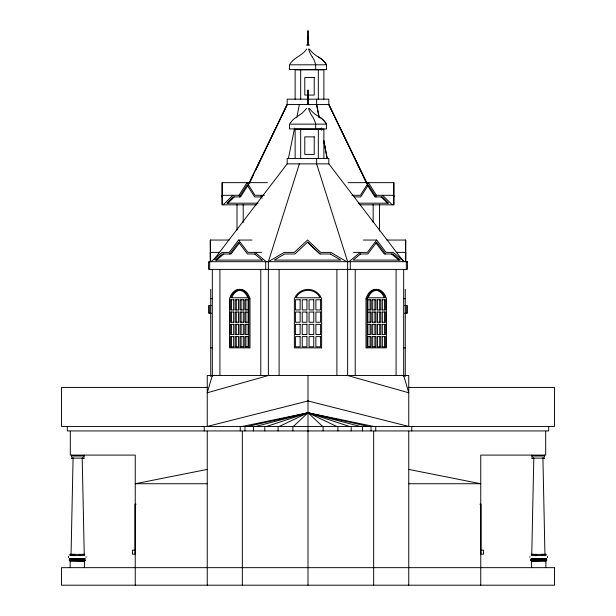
<?xml version="1.0" encoding="UTF-8"?>
<svg xmlns="http://www.w3.org/2000/svg" width="616" height="616" viewBox="0 0 616 616"><rect width="100%" height="100%" fill="white"/><g stroke="black" fill="none" stroke-linecap="round" stroke-linejoin="round"><path stroke-width="0.92" d="M531.639 567.659L531.546 560.868M531.631 559.443L531.631 558.727L545.861 558.735L545.861 559.451M531.901 456.895L531.901 455.093M533.256 558.735L530.977 558.489L532.024 558.489M544.498 456.895L544.498 455.093M545.861 567.659L545.953 560.876M210.264 261.677L210.287 252.391L219.712 252.391M229.144 240.048L210.325 240.048L210.387 260.083M222.168 182.644L222.145 196.935L222.168 182.644L267.436 182.644M393.778 204.82L393.832 182.644L348.04 182.644M405.605 261.677L405.675 240.048L386.856 240.048M80.303 554.369L71.056 554.362L73.088 457.981M533.803 457.981L531.762 554.362L532.409 554.369M86.094 557.326L86.094 556.687M529.906 556.687L529.906 557.326M288.45 158.266L294.587 128.105M296.696 117.733L299.376 104.543M84.361 567.659L84.454 560.876M85.139 560.075L85.023 560.483L69.477 560.491L69.362 560.075L69.477 560.483M546.523 560.483L546.638 560.067L546.523 560.491L530.977 560.491L530.861 560.067M212.328 375.521L207.245 392.792L268.368 375.521L268.368 261.677L299.376 163.864M68.515 556.379L68.515 557.634M547.485 557.634L547.485 556.379M231.809 297.751L232.217 296.612A13.66 9.656 90 0 1 240.348 290.329M368.237 297.751L368.645 296.612A13.66 9.656 -90 0 1 384.908 296.612L385.316 297.751L368.045 297.751M84.654 560.868L84.831 560.483L84.654 560.876L69.677 560.491M546.323 560.491L531.346 560.876L531.169 560.491L531.346 560.868M250.635 180.757L253.538 174.698M255.617 170.363L287.179 104.543L287.179 99.184L328.821 99.184L328.821 104.543L366.612 183.36M249.126 183.36L287.179 104.543L306.083 104.543M248.856 183.514L287.179 104.543M238.985 195.303L247.008 182.644L255.032 195.303L264.318 195.303M239.37 196.935L247.008 184.877L254.647 196.935L261.192 196.935M248.186 184.877L240.54 196.935L233.102 196.935L226.773 203.188L258.065 203.188M289.982 64.01C294.032 57.388 302.541 55.663 306.637 49.041M289.982 123.331L293.008 119.727L295.942 117.356M251.998 240.048L238.592 240.048L229.275 252.391L222.145 252.391L210.957 261.677M229.722 253.985L238.592 242.227L247.463 253.985L255.186 253.985M239.401 242.966L231.085 253.985L222.453 253.985L215.1 260.083L262.485 260.083M404.442 261.677L393.216 252.391L386.063 252.391L376.715 240.048L367.375 252.391L353.538 252.391M214.075 259.382L287.179 163.864L287.179 158.505L328.821 158.505L328.821 163.864L403.673 261.677M306.637 108.362L302.525 112.859L297.551 116.37M223.2 204.82L232.84 195.303M227.951 203.188L234.28 196.935M320.081 253.985L307.515 242.227L294.949 253.985L284.646 253.985L274.236 260.083L340.787 260.083L330.376 253.985M293.347 426.441L308 412.782L373.666 426.441M216.47 260.083L223.816 253.985M69.2 560.075L69.962 559.451L84.546 559.443L85.301 560.075L69.2 560.075L69.962 559.436M530.699 560.075L531.454 559.443L546.038 559.451L546.8 560.067L530.699 560.075L531.454 559.436M348.987 261.677L360.214 252.391M360.522 253.985L353.145 260.083L400.285 260.083L392.916 253.985L384.261 253.985L375.914 242.966M268.368 261.677L284.215 252.391L294.317 252.391L307.546 240.048L320.705 252.391L330.807 252.391L346.654 261.677M279.317 426.441L308 412.782L368.353 426.441M266.613 426.441L308 412.782L360.121 426.441M255.879 426.441L308 412.782L349.387 426.441M247.647 426.441L308 412.782L336.683 426.441M242.334 426.441L308 412.782L322.653 426.441M207.245 469.415L135.243 483.737L207.245 483.737M531.292 555.547L536.736 555.532M546.207 555.555L541.472 555.555M71.056 554.362L69.747 554.362L74.752 554.369M82.636 554.369L84.238 554.362L82.198 457.981M69.793 555.555L71.756 555.532M542.912 457.981L544.944 554.362L543.828 554.369M531.847 554.362L531.246 554.362L536.197 554.369M70.524 558.489L69.485 558.489L85.023 558.489L83.976 558.489M307.692 36.752L308.308 36.752M307.692 37.414L308.308 37.414M307.692 38.053L308.308 38.053M307.692 38.716L308.308 38.716M306.452 45.014L309.548 45.014M307.692 96.073L308.308 96.073M307.692 96.735L308.308 96.735M307.692 97.374L308.308 97.374M307.692 98.044L308.308 98.044M306.452 104.343L309.548 104.343M309.917 104.543L328.821 104.543L367.144 183.514M287.179 163.864L328.821 163.864M239.339 195.303L222.13 195.303L222.106 204.82L256.533 204.82M352.013 195.303L360.345 195.303L368.399 182.644L376.445 195.303M375.683 195.303L393.817 195.303L393.894 204.82L359.798 204.82M354.169 196.935L360.73 196.935L368.399 184.877L376.06 196.935M358.25 203.188L388.704 203.188L382.351 196.935L374.89 196.935L367.221 184.877M363.355 240.048L376.715 240.048M261.738 252.391L247.901 252.391L238.592 240.048M396.227 252.391L405.713 252.391L405.736 261.677M210.372 253.985L210.325 240.048M330.376 253.985L320.074 253.985L307.515 242.227M360.075 253.985L367.821 253.985L376.715 242.227L385.616 253.985M405.628 253.985L405.613 260.083M247.955 297.751L230.684 297.751L231.092 296.612A13.66 9.656 90 0 1 247.355 296.612L247.763 297.751M210.741 298.698L212.328 298.698M248.864 298.698L249.98 298.698L249.98 347.863L229.591 347.863L229.591 298.698A14.615 10.333 90 0 1 239.224 289.374A14.615 10.333 90 0 1 248.864 298.698L248.864 347.863M366.02 298.698L367.136 298.698A14.615 10.333 -90 0 1 376.776 289.374A14.615 10.333 -90 0 1 386.409 298.698L386.409 347.863L366.02 347.863L366.02 298.698A14.615 10.333 -90 0 1 379.679 290.529M403.673 298.698L405.259 298.698M233.957 299.753L230.338 299.753L230.338 309.94L233.957 309.94M238.769 299.753L235.15 299.753L235.15 309.94L238.769 309.94M243.59 299.753L239.97 299.753L239.97 309.94L243.59 309.94M248.402 299.753L244.791 299.753L244.791 309.94L248.402 309.94M367.598 299.753L371.209 299.753L371.209 309.94L367.598 309.94M372.411 299.753L376.03 299.753L376.03 309.94L372.411 309.94M377.231 299.753L380.85 299.753L380.85 309.94L377.231 309.94M382.043 299.753L385.662 299.753L385.662 309.94L382.043 309.94M211.388 305.513L208.57 305.513L208.57 313.236L211.388 313.236M404.612 305.513L407.43 305.513L407.43 313.236L404.612 313.236M233.957 312.043L230.338 312.043L230.338 322.23L233.957 322.23M238.769 312.043L235.15 312.043L235.15 322.23L238.769 322.23M243.59 312.043L239.97 312.043L239.97 322.23L243.59 322.23M248.402 312.043L244.791 312.043L244.791 322.23L248.402 322.23M367.598 312.043L371.209 312.043L371.209 322.23L367.598 322.23M372.411 312.043L376.03 312.043L376.03 322.23L372.411 322.23M377.231 312.043L380.85 312.043L380.85 322.23L377.231 322.23M382.043 312.043L385.662 312.043L385.662 322.23L382.043 322.23M233.957 324.332L230.338 324.332L230.338 334.519L233.957 334.519M238.769 324.332L235.15 324.332L235.15 334.519L238.769 334.519M243.59 324.332L239.97 324.332L239.97 334.519L243.59 334.519M248.402 324.332L244.791 324.332L244.791 334.519L248.402 334.519M367.598 324.332L371.209 324.332L371.209 334.519L367.598 334.519M372.411 324.332L376.03 324.332L376.03 334.519L372.411 334.519M377.231 324.332L380.85 324.332L380.85 334.519L377.231 334.519M382.043 324.332L385.662 324.332L385.662 334.519L382.043 334.519M233.957 336.621L230.338 336.621L230.338 346.808L233.957 346.808M238.769 336.621L235.15 336.621L235.15 346.808L238.769 346.808M243.59 336.621L239.97 336.621L239.97 346.808L243.59 346.808M248.402 336.621L244.791 336.621L244.791 346.808L248.402 346.808M367.598 336.621L371.209 336.621L371.209 346.808L367.598 346.808M372.411 336.621L376.03 336.621L376.03 346.808L372.411 346.808M377.231 336.621L380.85 336.621L380.85 346.808L377.231 346.808M382.043 336.621L385.662 336.621L385.662 346.808L382.043 346.808M210.741 347.863L212.328 347.863M403.673 347.863L405.259 347.863M207.245 387.418L61.508 387.418L61.508 426.441L554.492 426.441L554.492 387.418L408.755 387.418M71.502 456.002L84.099 456.002M531.901 456.002L544.498 456.002M73.419 458.135L71.572 458.135L84.169 458.135L82.321 458.135M533.679 458.135L531.831 458.135L544.428 458.135L542.581 458.135M408.755 483.737L480.757 483.737L408.755 469.415M136.097 504.219L134.996 504.219L134.996 554.169L132.471 554.169L132.471 550.188L135.605 550.188M479.903 504.219L481.004 504.219L481.004 554.169L483.529 554.169L483.529 550.188L480.395 550.188M79.803 554.369L84.754 554.362L84.153 554.362M535.697 554.369L543.197 554.369M541.248 554.369L546.253 554.362L544.944 554.362M79.264 555.532L84.708 555.547M73.366 555.532L80.303 555.555M535.697 555.555L542.634 555.532M71.371 555.555L74.528 555.555M533.256 558.496L546.515 558.489L545.476 558.489M70.047 560.868L70.139 561.307L84.353 561.307M531.647 561.307L545.861 561.307M532.655 554.369L534.01 554.369M391.553 253.985L398.929 260.083M546.038 559.451L546.8 560.075M255.032 252.391L266.22 261.677M254.731 253.985L262.077 260.083M382.613 195.303L392.284 204.82M381.173 196.935L387.533 203.188M261.176 195.303L262.462 196.573M260.915 196.935L262.177 198.183M328.821 104.543L366.874 183.36M384.192 297.751L383.783 296.612A13.66 9.656 -90 0 0 375.652 290.329M403.673 375.521L408.755 392.792L347.632 375.521L347.632 261.677L316.624 163.864L316.624 158.505M325.055 146.015L325.44 147.894M316.624 99.184L316.624 104.543L319.234 117.733M321.283 128.105L321.652 129.991M323.7 140.356L327.242 158.266M316.624 104.543L319.204 117.733M321.229 128.105L321.59 129.991M323.616 140.356L327.111 158.266M222.199 195.303L222.222 204.82M405.675 240.048L405.69 253.985M393.832 182.644L393.855 196.935M548.702 426.441L548.702 430.93L67.298 430.93L67.298 426.441M545.691 431.215L545.691 455.093L480.757 455.093L480.757 585.2M411.773 426.441L411.773 430.93M408.755 431.215L408.755 585.2M406.329 261.677L406.329 269.4M406.329 305.513L406.329 313.236M405.259 289.374L405.259 376.507M403.673 269.4L403.673 376.338M396.088 269.4L396.088 375.521M384.546 299.753L384.546 309.94M384.546 312.043L384.546 322.23M384.546 324.332L384.546 334.519M384.546 336.621L384.546 346.808M382.336 299.753L382.336 309.94M382.336 312.043L382.336 322.23M382.336 324.332L382.336 334.519M382.336 336.621L382.336 346.808M379.726 299.753L379.726 309.94M379.726 312.043L379.726 322.23M379.726 324.332L379.726 334.519M379.726 336.621L379.726 346.808M379.495 204.266L379.495 231.008M377.516 299.753L377.516 309.94M377.516 312.043L377.516 322.23M377.516 324.332L377.516 334.519M377.516 336.621L377.516 346.808M375.729 426.441L375.729 430.93M374.905 299.753L374.905 309.94M374.905 312.043L374.905 322.23M374.905 324.332L374.905 334.519M374.905 336.621L374.905 346.808M373.666 431.246L373.666 585.2M373.157 204.266L373.157 222.415M372.703 299.753L372.703 309.94M372.703 312.043L372.703 322.23M372.703 324.332L372.703 334.519M372.703 336.621L372.703 346.808M371.04 426.441L371.04 430.93M370.093 299.753L370.093 309.94M370.093 312.043L370.093 322.23M370.093 324.332L370.093 334.519M370.093 336.621L370.093 346.808M367.883 299.753L367.883 309.94M367.883 312.043L367.883 322.23M367.883 324.332L367.883 334.519M367.883 336.621L367.883 346.808M367.136 298.698L367.136 347.863M362.424 426.441L362.424 430.93M355.216 269.4L355.216 375.521M351.189 426.441L351.189 430.93M350.288 261.677L350.288 269.4M337.899 426.441L337.899 430.93M336.898 269.4L336.898 375.521M323.885 99.184L323.885 69.87L295.133 69.87L295.133 99.184M323.885 158.505L323.885 129.191L295.133 129.191L295.133 158.505M323.107 426.441L323.107 430.93M318.333 69.87L318.333 99.184M318.333 129.191L318.333 158.505M315.677 69.577L315.677 64.803A23.092 8.84 -90 0 0 312.327 57.072M315.677 124.132L315.677 128.898M308.308 45.007L308.308 30.8L307.692 30.8L307.692 45.007M308.308 104.335L308.308 90.129L307.692 90.129L307.692 104.335M308 375.521L308 430.93M308 431.246L308 585.2M300.685 69.87L300.685 99.184M300.685 129.191L300.685 158.505M292.893 426.441L292.893 430.93M279.102 269.4L279.102 375.521M278.101 426.441L278.101 430.93M265.712 261.677L265.712 269.4M264.811 426.441L264.811 430.93M260.784 269.4L260.784 375.521M253.576 426.441L253.576 430.93M248.117 299.753L248.117 309.94M248.117 312.043L248.117 322.23M248.117 324.332L248.117 334.519M248.117 336.621L248.117 346.808M245.907 299.753L245.907 309.94M245.907 312.043L245.907 322.23M245.907 324.332L245.907 334.519M245.907 336.621L245.907 346.808M244.96 426.441L244.96 430.93M243.297 299.753L243.297 309.94M243.297 312.043L243.297 322.23M243.297 324.332L243.297 334.519M243.297 336.621L243.297 346.808M243.205 204.266L243.205 222.415M242.334 431.246L242.334 585.2M241.095 299.753L241.095 309.94M241.095 312.043L241.095 322.23M241.095 324.332L241.095 334.519M241.095 336.621L241.095 346.808M240.271 426.441L240.271 430.93M238.484 299.753L238.484 309.94M238.484 312.043L238.484 322.23M238.484 324.332L238.484 334.519M238.484 336.621L238.484 346.808M237.014 204.266L237.014 230.053M236.275 299.753L236.275 309.94M236.275 312.043L236.275 322.23M236.275 324.332L236.275 334.519M236.275 336.621L236.275 346.808M233.664 299.753L233.664 309.94M233.664 312.043L233.664 322.23M233.664 324.332L233.664 334.519M233.664 336.621L233.664 346.808M231.454 299.753L231.454 309.94M231.454 312.043L231.454 322.23M231.454 324.332L231.454 334.519M231.454 336.621L231.454 346.808M219.912 269.4L219.912 375.521M212.328 269.4L212.328 376.338M210.741 289.374L210.741 376.507M209.671 261.677L209.671 269.4M209.671 305.513L209.671 313.236M207.245 431.215L207.245 585.2M204.227 426.441L204.227 430.93M135.243 585.2L135.243 455.093L70.309 455.093L70.309 431.215M84.369 559.443L84.369 558.727L70.139 558.735L70.139 559.451M84.099 455.093L84.099 456.895M71.502 455.093L71.502 456.895M70.139 561.299L70.139 567.659M315.685 124.116A23.092 8.84 -90 0 0 312.327 116.393A29.868 11.434 90 0 1 308.562 108.377M318.464 116.339A29.868 27.597 90 0 1 309.348 108.377M373.735 290.606A13.66 9.656 -90 0 1 375.013 290.359M236.321 290.529A14.615 10.333 90 0 1 249.98 298.698M240.987 290.359A13.66 9.656 90 0 1 242.265 290.606M318.464 57.018A29.868 27.597 90 0 1 309.348 49.049M312.335 57.018A29.868 11.434 90 0 1 308.562 49.049M296.504 296.612L295.926 297.751L320.074 297.751L319.496 296.612A13.66 13.66 0 0 0 296.504 296.612M308 400.978L207.245 426.441L207.245 375.521L408.755 375.521L408.755 426.441L308 400.978M326.526 64.803L289.474 64.803L289.474 69.577L326.526 69.577L326.526 64.803A23.092 21.337 -90 0 0 318.441 57.072A23.092 21.337 90 0 1 326.549 64.788M314.229 77.547L304.789 77.547L304.789 95.072L314.229 95.072L314.229 77.547M326.526 124.132L289.474 124.132L289.474 128.898L326.526 128.898L326.526 124.132M314.229 136.868L304.789 136.868L304.789 154.4L314.229 154.4L314.229 136.868M407.43 261.677L208.57 261.677L208.57 269.4L407.43 269.4L407.43 261.677M300.131 299.753L295.426 299.753L295.426 309.94L300.131 309.94L300.131 299.753M306.945 299.753L302.24 299.753L302.24 309.94L306.945 309.94L306.945 299.753M313.76 299.753L309.055 299.753L309.055 309.94L313.76 309.94L313.76 299.753M320.574 299.753L315.869 299.753L315.869 309.94L320.574 309.94L320.574 299.753M300.131 312.043L295.426 312.043L295.426 322.23L300.131 322.23L300.131 312.043M306.945 312.043L302.24 312.043L302.24 322.23L306.945 322.23L306.945 312.043M313.76 312.043L309.055 312.043L309.055 322.23L313.76 322.23L313.76 312.043M320.574 312.043L315.869 312.043L315.869 322.23L320.574 322.23L320.574 312.043M300.131 324.332L295.426 324.332L295.426 334.519L300.131 334.519L300.131 324.332M306.945 324.332L302.24 324.332L302.24 334.519L306.945 334.519L306.945 324.332M313.76 324.332L309.055 324.332L309.055 334.519L313.76 334.519L313.76 324.332M320.574 324.332L315.869 324.332L315.869 334.519L320.574 334.519L320.574 324.332M300.131 336.621L295.426 336.621L295.426 346.808L300.131 346.808L300.131 336.621M306.945 336.621L302.24 336.621L302.24 346.808L306.945 346.808L306.945 336.621M313.76 336.621L309.055 336.621L309.055 346.808L313.76 346.808L313.76 336.621M320.574 336.621L315.869 336.621L315.869 346.808L320.574 346.808L320.574 336.621M321.629 347.863L294.371 347.863L294.371 298.698A14.615 14.615 0 0 1 321.629 298.698L321.629 347.863M554.492 567.659L61.508 567.659L61.508 585.2L554.492 585.2L554.492 567.659M326.549 124.116A23.092 21.337 90 0 0 318.441 116.393A23.092 21.337 -90 0 1 326.549 124.116"/></g></svg>
